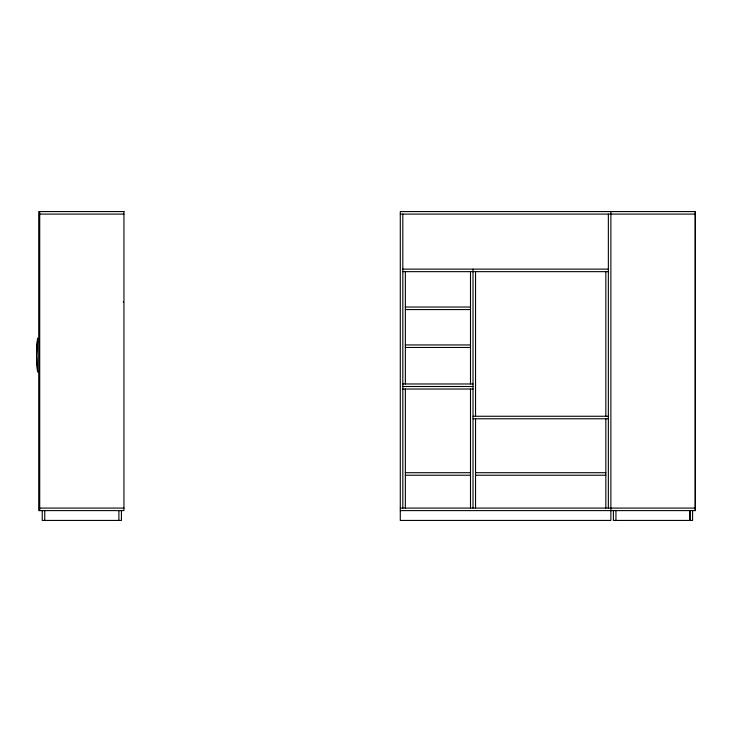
<?xml version="1.0" encoding="UTF-8"?>
<svg xmlns="http://www.w3.org/2000/svg" width="732" height="732" viewBox="0 0 732 732"><rect width="100%" height="100%" fill="white"/><g stroke="black" fill="none" stroke-linecap="round" stroke-linejoin="round"><path stroke-width="1.1" d="M36.948 346.712L36.902 363.749L37.753 372.167M37.643 341.432L36.6 354.773L37.423 371.033M37.579 338.056L36.792 346.73M37.076 345.943L37.652 339.154M39.711 214.092L123.946 214.092M400.294 214.092L695.116 214.092M402.82 269.129L608.356 269.129M402.82 271.654L608.356 271.654M405.354 307.037L470.493 307.037M405.354 309.563L470.493 309.563M405.354 344.937L470.493 344.937M405.354 347.471L470.493 347.471M402.82 383.971L473.018 383.971M402.82 386.496L473.018 386.496M402.82 389.021L473.018 389.021M473.018 416.261L608.356 416.261M473.018 418.786L608.356 418.786M405.354 472.698L470.493 472.698M475.544 472.698L605.831 472.698M405.354 475.224L470.493 475.224M475.544 475.224L605.831 475.224M39.711 508.081L123.946 508.081M400.294 508.081L695.116 508.081M400.294 510.607L695.4 510.607L695.4 211.566L400.294 211.566L400.294 520.434L610.881 520.434L610.881 211.566M123.507 302.362L123.443 301.923A5.527 5.527 0 0 0 123.333 301.428M695.116 211.566L695.116 510.607M692.591 510.607L692.591 520.434L613.407 520.434L613.407 510.607M690.066 510.607L690.066 520.434M689.782 510.607L689.782 520.434M615.941 510.607L615.941 520.434M608.356 214.092L608.356 508.081M605.831 271.654L605.831 416.261M605.831 418.786L605.831 508.081M475.544 271.654L475.544 416.261M475.544 418.786L475.544 508.081M473.018 269.129L473.018 508.081M470.493 271.654L470.493 383.971M470.493 389.021L470.493 508.081M405.354 271.654L405.354 383.971M405.354 389.021L405.354 508.081M402.82 214.092L402.82 508.081M121.42 510.607L121.42 520.434L42.236 520.434L42.236 510.607M118.895 510.607L118.895 520.434M44.762 510.607L44.762 520.434M39.711 211.566L39.711 510.607M123.946 211.566L38.723 211.566L38.723 510.607L123.946 510.607L123.946 211.566"/></g></svg>
